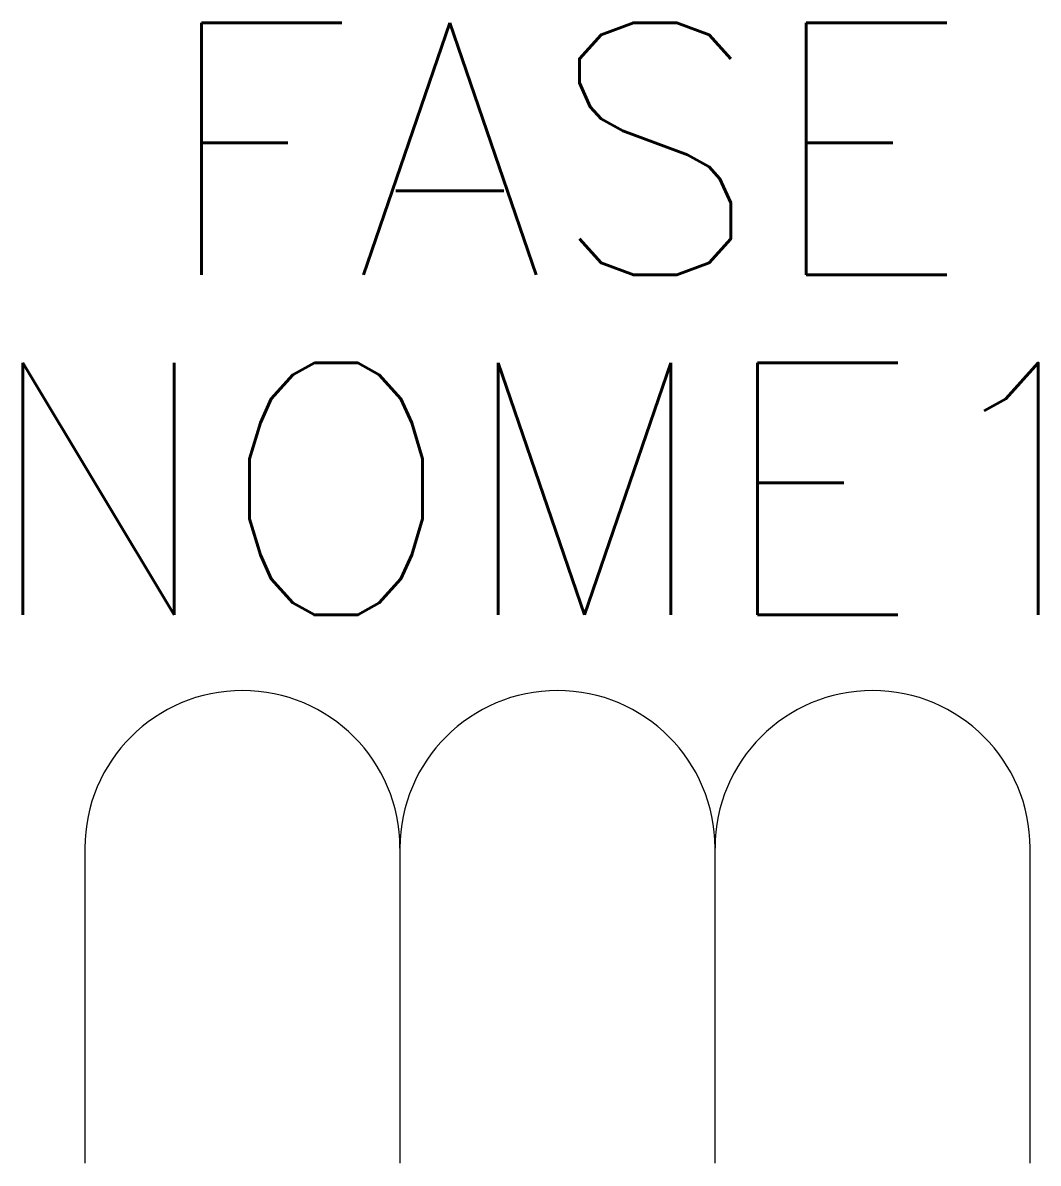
# Model space of a CAD drawing. Extents: x 267.01 to 275.06, y 200 to 209.05.
import ezdxf
from ezdxf.enums import TextEntityAlignment as Align

# ---------------------------------------------------------------- set-up
doc = ezdxf.new("R2010")
doc.units = 0
doc.header["$MEASUREMENT"] = 0
doc.layers.get('0').update_dxf_attribs({"linetype": 'CONTINUOUS'})
doc.styles.add('ROMANS', font='romans')

msp = doc.modelspace()

# ---------------------------------------------------------------- linework, layer by layer
at = {"color": 7}
for p, q in [((267.5, 202.5), (267.5, 200)), ((270, 202.5), (270, 200)), ((272.5, 200), (272.5, 202.5)), ((275, 200), (275, 202.5))]:
    msp.add_line(p, q, dxfattribs=at)
for centre in [(268.75, 202.5), (271.25, 202.5), (273.75, 202.5)]:
    msp.add_arc(centre, 1.25, 0, 180, dxfattribs=at)

# ---------------------------------------------------------------- texts
at = {"lineweight": -3, "style": 'ROMANS'}
for tag, p in [('FASE', (271.2957, 206.4479)), ('NOME1', (271.25, 203.75))]:
    msp.add_attdef(tag, text='', height=2, dxfattribs=at).set_placement(p, align=Align.BOTTOM_CENTER)

doc.saveas('drawing.dxf')
